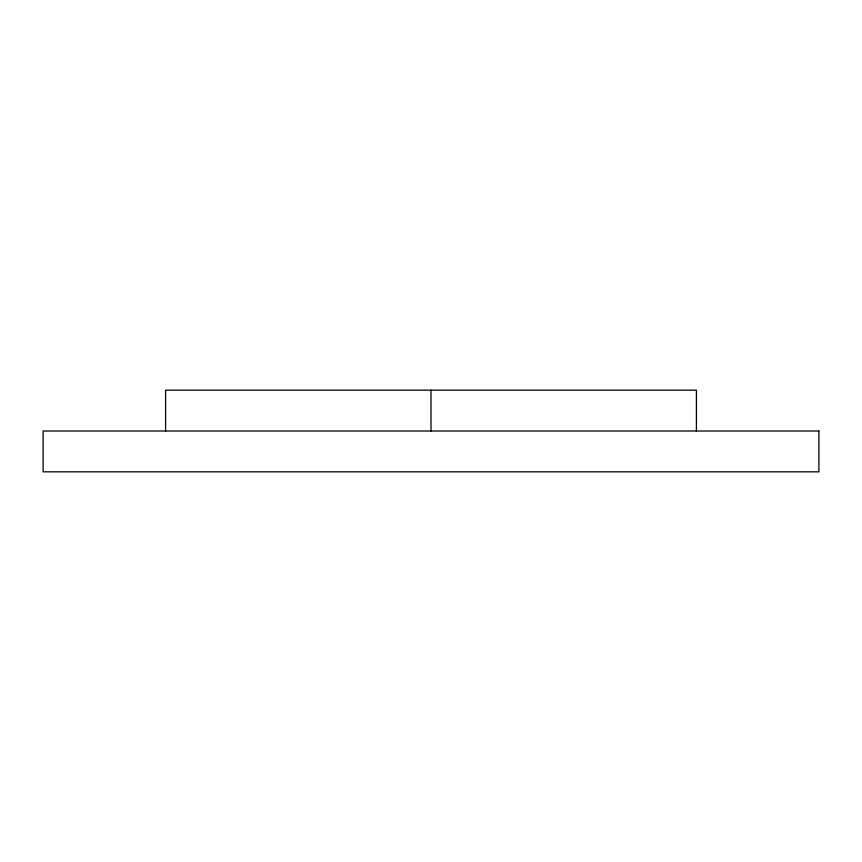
<?xml version="1.0" encoding="UTF-8"?>
<svg xmlns="http://www.w3.org/2000/svg" width="862" height="862" viewBox="0 0 862 862"><rect width="100%" height="100%" fill="white"/><g stroke="black" fill="none" stroke-linecap="round" stroke-linejoin="round"><path stroke-width="1.29" d="M696.41 431L696.41 390.174L165.59 390.174L165.59 431M431 390.174L431 431M818.9 431L43.1 431L43.1 471.826L818.9 471.826L818.9 431"/></g></svg>
